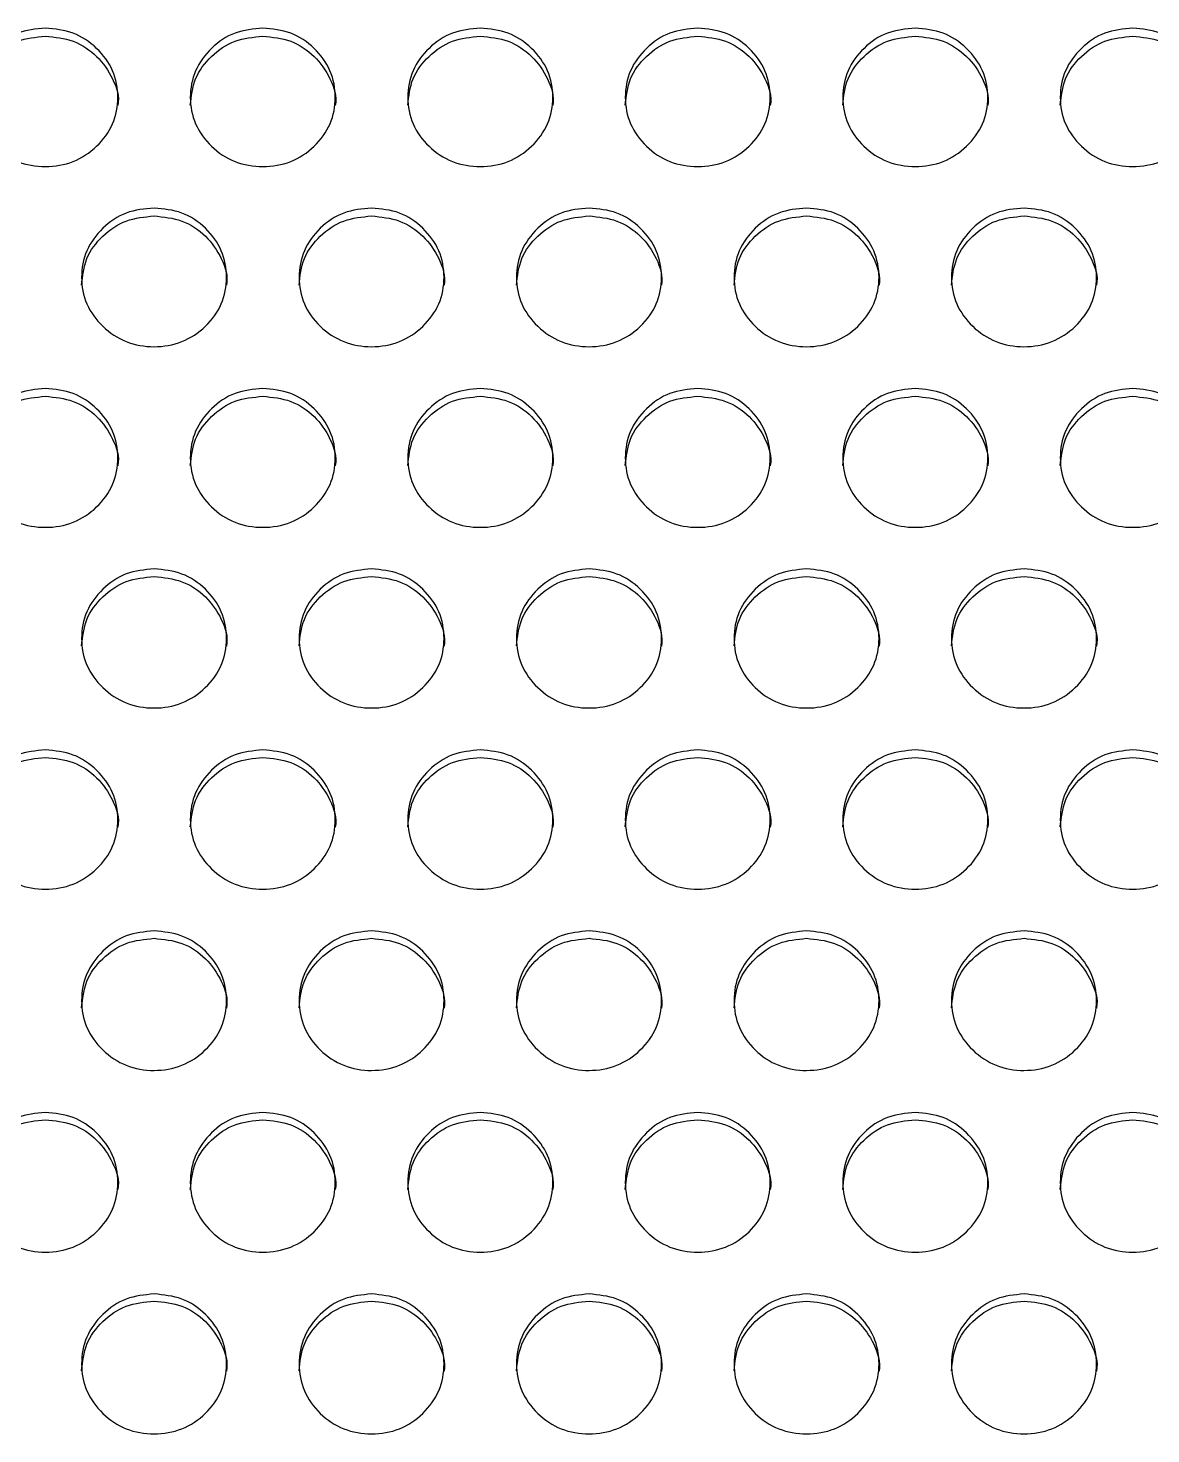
# Model space of a CAD drawing. Header units: millimetres. Extents: x 0.6 to 29.2, y 0.5 to 20.5.
# Drawn here: x 21.902 to 22.315, y 11.007 to 11.524 of the extents above; entities that cross this region are included whole.
import ezdxf

# ---------------------------------------------------------------- set-up
doc = ezdxf.new("R2010")
doc.units = ezdxf.units.MM

msp = doc.modelspace()

# ---------------------------------------------------------------- linework, layer by layer
for points, knots in [([(21.90802, 11.52441), (21.91153, 11.52406), (21.91855, 11.52337), (21.92731, 11.51733), (21.93344, 11.50901), (21.9353, 11.49894), (21.93344, 11.48888), (21.92731, 11.48051), (21.91855, 11.47464), (21.90802, 11.47286), (21.89748, 11.47464), (21.88872, 11.4805), (21.88259, 11.48888), (21.88073, 11.49894), (21.88259, 11.50901), (21.88872, 11.51733), (21.89748, 11.52339), (21.90451, 11.52407), (21.90802, 11.52441)], [0, 0, 0, 0, 0.062529, 0.12499, 0.187438, 0.249997, 0.312448, 0.375003, 0.437456, 0.500007, 0.562451, 0.625015, 0.68746, 0.75002, 0.812469, 0.875027, 0.937564, 1, 1, 1, 1]), ([(21.98802, 11.52441), (21.99153, 11.52406), (21.99855, 11.52337), (22.00731, 11.51733), (22.01344, 11.50901), (22.0153, 11.49894), (22.01344, 11.48888), (22.00731, 11.48051), (21.99855, 11.47464), (21.98802, 11.47286), (21.97748, 11.47464), (21.96872, 11.4805), (21.96259, 11.48888), (21.96073, 11.49894), (21.96259, 11.50901), (21.96872, 11.51733), (21.97748, 11.52339), (21.98451, 11.52407), (21.98802, 11.52441)], [0, 0, 0, 0, 0.062527, 0.124988, 0.187436, 0.249995, 0.312447, 0.375002, 0.437453, 0.500007, 0.562451, 0.625015, 0.687459, 0.750019, 0.812469, 0.875027, 0.937562, 1, 1, 1, 1]), ([(22.06802, 11.52441), (22.07153, 11.52406), (22.07855, 11.52337), (22.08731, 11.51733), (22.09344, 11.50901), (22.0953, 11.49894), (22.09344, 11.48888), (22.08731, 11.48051), (22.07855, 11.47464), (22.06802, 11.47286), (22.05748, 11.47464), (22.04872, 11.4805), (22.04259, 11.48888), (22.04073, 11.49894), (22.04259, 11.50901), (22.04872, 11.51733), (22.05748, 11.52339), (22.06451, 11.52407), (22.06802, 11.52441)], [0, 0, 0, 0, 0.062529, 0.124991, 0.187438, 0.249997, 0.312448, 0.375004, 0.437457, 0.500008, 0.562453, 0.625017, 0.687461, 0.750021, 0.812471, 0.875029, 0.937564, 1, 1, 1, 1]), ([(22.14802, 11.52441), (22.15153, 11.52406), (22.15855, 11.52337), (22.16731, 11.51733), (22.17344, 11.50901), (22.1753, 11.49894), (22.17344, 11.48888), (22.16731, 11.48051), (22.15855, 11.47464), (22.14802, 11.47286), (22.13748, 11.47464), (22.12872, 11.4805), (22.12259, 11.48888), (22.12073, 11.49894), (22.12259, 11.50901), (22.12872, 11.51733), (22.13748, 11.52339), (22.14451, 11.52407), (22.14802, 11.52441)], [0, 0, 0, 0, 0.062527, 0.12499, 0.187436, 0.249996, 0.312447, 0.375003, 0.437454, 0.500008, 0.562452, 0.625014, 0.687459, 0.750019, 0.812469, 0.875027, 0.937564, 1, 1, 1, 1]), ([(22.22802, 11.52441), (22.23153, 11.52406), (22.23855, 11.52337), (22.24731, 11.51733), (22.25344, 11.50901), (22.2553, 11.49894), (22.25344, 11.48888), (22.24731, 11.48051), (22.23855, 11.47464), (22.22802, 11.47286), (22.21748, 11.47464), (22.20872, 11.4805), (22.20259, 11.48888), (22.20073, 11.49894), (22.20259, 11.50901), (22.20872, 11.51733), (22.21748, 11.52339), (22.22451, 11.52407), (22.22802, 11.52441)], [0, 0, 0, 0, 0.062527, 0.124988, 0.187436, 0.249995, 0.312446, 0.375002, 0.437455, 0.500006, 0.56245, 0.625014, 0.687459, 0.750019, 0.812469, 0.875027, 0.937562, 1, 1, 1, 1]), ([(22.30802, 11.52441), (22.31153, 11.52406), (22.31855, 11.52337), (22.32731, 11.51733), (22.33344, 11.50901), (22.3353, 11.49894), (22.33344, 11.48888), (22.32731, 11.48051), (22.31855, 11.47464), (22.30802, 11.47286), (22.29748, 11.47464), (22.28872, 11.4805), (22.28259, 11.48888), (22.28073, 11.49894), (22.28259, 11.50901), (22.28872, 11.51733), (22.29748, 11.52339), (22.30451, 11.52407), (22.30802, 11.52441)], [0, 0, 0, 0, 0.062529, 0.12499, 0.187438, 0.249997, 0.312448, 0.375003, 0.437456, 0.500009, 0.562451, 0.625015, 0.68746, 0.75002, 0.812469, 0.875027, 0.937564, 1, 1, 1, 1]), ([(21.88135, 11.496), (21.88171, 11.49934), (21.88243, 11.50605), (21.88877, 11.51435), (21.89747, 11.52041), (21.9045, 11.52109), (21.90802, 11.52142)], [0, 0, 0, 0, 0.2494216, 0.4997396, 0.7500452, 1, 1, 1, 1]), ([(21.90802, 11.52142), (21.91152, 11.52108), (21.91853, 11.52039), (21.92739, 11.51434), (21.93313, 11.50608), (21.93535, 11.49922), (21.93468, 11.49596), (21.93468, 11.49595)], [0, 0, 0, 0, 0.250096, 0.499869, 0.749514, 0.999552, 1, 1, 1, 1]), ([(21.96135, 11.496), (21.96171, 11.49934), (21.96243, 11.50605), (21.96877, 11.51435), (21.97747, 11.52041), (21.9845, 11.52109), (21.98802, 11.52142)], [0, 0, 0, 0, 0.2494226, 0.4997397, 0.7500367, 1, 1, 1, 1]), ([(21.98802, 11.52142), (21.99152, 11.52108), (21.99853, 11.52039), (22.00739, 11.51434), (22.01313, 11.50608), (22.01535, 11.49922), (22.01468, 11.49596), (22.01468, 11.49595)], [0, 0, 0, 0, 0.250088, 0.499864, 0.74951, 0.999552, 1, 1, 1, 1]), ([(22.04135, 11.496), (22.04171, 11.49934), (22.04243, 11.50605), (22.04877, 11.51435), (22.05747, 11.52041), (22.0645, 11.52109), (22.06802, 11.52142)], [0, 0, 0, 0, 0.2494249, 0.4997444, 0.7500437, 1, 1, 1, 1]), ([(22.06802, 11.52142), (22.07152, 11.52108), (22.07853, 11.52039), (22.08739, 11.51434), (22.09313, 11.50608), (22.09535, 11.49922), (22.09468, 11.49596), (22.09468, 11.49595)], [0, 0, 0, 0, 0.250096, 0.499869, 0.749514, 0.999552, 1, 1, 1, 1]), ([(22.12135, 11.496), (22.12171, 11.49934), (22.12243, 11.50605), (22.12877, 11.51435), (22.13747, 11.52041), (22.1445, 11.52109), (22.14802, 11.52142)], [0, 0, 0, 0, 0.2494216, 0.4997396, 0.7500452, 1, 1, 1, 1]), ([(22.14802, 11.52142), (22.15152, 11.52108), (22.15853, 11.52039), (22.16739, 11.51434), (22.17313, 11.50608), (22.17535, 11.49922), (22.17468, 11.49596), (22.17468, 11.49595)], [0, 0, 0, 0, 0.250088, 0.499871, 0.749511, 0.999552, 1, 1, 1, 1]), ([(22.20135, 11.496), (22.20171, 11.49934), (22.20243, 11.50605), (22.20877, 11.51435), (22.21747, 11.52041), (22.2245, 11.52109), (22.22802, 11.52142)], [0, 0, 0, 0, 0.2494226, 0.4997397, 0.7500367, 1, 1, 1, 1]), ([(22.22802, 11.52142), (22.23152, 11.52108), (22.23853, 11.52039), (22.24739, 11.51434), (22.25317, 11.50608), (22.25528, 11.49923), (22.25468, 11.49596), (22.25468, 11.49595)], [0, 0, 0, 0, 0.2500892, 0.4998657, 0.7495126, 0.9995541, 1, 1, 1, 1]), ([(22.28135, 11.496), (22.28171, 11.49934), (22.28243, 11.50605), (22.28877, 11.51435), (22.29747, 11.52041), (22.3045, 11.52109), (22.30802, 11.52142)], [0, 0, 0, 0, 0.2494216, 0.4997396, 0.7500452, 1, 1, 1, 1]), ([(22.30802, 11.52142), (22.31152, 11.52108), (22.31853, 11.52039), (22.32739, 11.51434), (22.33313, 11.50608), (22.33535, 11.49922), (22.33468, 11.49596), (22.33468, 11.49595)], [0, 0, 0, 0, 0.250096, 0.499869, 0.749514, 0.999552, 1, 1, 1, 1]), ([(21.94802, 11.4582), (21.95153, 11.45786), (21.95855, 11.45717), (21.96731, 11.45111), (21.97344, 11.44278), (21.9753, 11.4327), (21.97344, 11.42262), (21.96731, 11.41423), (21.95855, 11.40836), (21.94802, 11.40657), (21.93748, 11.40836), (21.92872, 11.41423), (21.92259, 11.42262), (21.92073, 11.43269), (21.92259, 11.44278), (21.92872, 11.45111), (21.93748, 11.45719), (21.94451, 11.45787), (21.94802, 11.4582)], [0, 0, 0, 0, 0.062529, 0.124991, 0.187438, 0.249997, 0.312449, 0.375004, 0.437458, 0.500009, 0.562453, 0.625017, 0.687461, 0.750021, 0.812471, 0.875029, 0.937564, 1, 1, 1, 1]), ([(21.92135, 11.4298), (21.92171, 11.43315), (21.92243, 11.43987), (21.92877, 11.44818), (21.93747, 11.45425), (21.9445, 11.45493), (21.94802, 11.45527)], [0, 0, 0, 0, 0.249422, 0.499742, 0.750043, 1, 1, 1, 1]), ([(21.94802, 11.45527), (21.95152, 11.45492), (21.95853, 11.45423), (21.96739, 11.44817), (21.97316, 11.4399), (21.97528, 11.43305), (21.97468, 11.42976), (21.97468, 11.42976)], [0, 0, 0, 0, 0.250097, 0.499871, 0.749516, 0.999555, 1, 1, 1, 1]), ([(22.02802, 11.4582), (22.03153, 11.45786), (22.03855, 11.45717), (22.04731, 11.45111), (22.05344, 11.44278), (22.0553, 11.4327), (22.05344, 11.42262), (22.04731, 11.41423), (22.03855, 11.40836), (22.02802, 11.40657), (22.01748, 11.40836), (22.00872, 11.41423), (22.00259, 11.42262), (22.00073, 11.43269), (22.00259, 11.44278), (22.00872, 11.45111), (22.01748, 11.45719), (22.02451, 11.45787), (22.02802, 11.4582)], [0, 0, 0, 0, 0.062529, 0.124991, 0.187438, 0.249997, 0.312449, 0.375003, 0.437456, 0.500009, 0.562451, 0.625015, 0.68746, 0.750019, 0.812469, 0.875027, 0.937564, 1, 1, 1, 1]), ([(22.00135, 11.4298), (22.00171, 11.43315), (22.00243, 11.43987), (22.00877, 11.44818), (22.01747, 11.45425), (22.0245, 11.45493), (22.02802, 11.45527)], [0, 0, 0, 0, 0.2494188, 0.499737, 0.7500448, 1, 1, 1, 1]), ([(22.02802, 11.45527), (22.03152, 11.45492), (22.03853, 11.45423), (22.04739, 11.44817), (22.05313, 11.4399), (22.05535, 11.43304), (22.05468, 11.42976), (22.05468, 11.42976)], [0, 0, 0, 0, 0.250097, 0.49987, 0.749514, 0.999554, 1, 1, 1, 1]), ([(22.10802, 11.4582), (22.11153, 11.45786), (22.11855, 11.45717), (22.12731, 11.45111), (22.13344, 11.44278), (22.1353, 11.4327), (22.13344, 11.42262), (22.12731, 11.41423), (22.11855, 11.40836), (22.10802, 11.40657), (22.09748, 11.40836), (22.08872, 11.41423), (22.08259, 11.42262), (22.08073, 11.43269), (22.08259, 11.44278), (22.08872, 11.45111), (22.09748, 11.45719), (22.10451, 11.45787), (22.10802, 11.4582)], [0, 0, 0, 0, 0.062527, 0.124989, 0.187436, 0.249995, 0.312446, 0.375002, 0.437455, 0.500006, 0.56245, 0.625014, 0.687459, 0.750018, 0.812469, 0.875026, 0.937562, 1, 1, 1, 1]), ([(22.08135, 11.4298), (22.08171, 11.43315), (22.08243, 11.43987), (22.08877, 11.44818), (22.09747, 11.45425), (22.1045, 11.45493), (22.10802, 11.45527)], [0, 0, 0, 0, 0.2494197, 0.4997371, 0.7500362, 1, 1, 1, 1]), ([(22.10802, 11.45527), (22.11152, 11.45492), (22.11853, 11.45423), (22.12739, 11.44817), (22.13316, 11.4399), (22.13528, 11.43305), (22.13468, 11.42976), (22.13468, 11.42976)], [0, 0, 0, 0, 0.25009, 0.499866, 0.749513, 0.999555, 1, 1, 1, 1]), ([(22.18802, 11.4582), (22.19153, 11.45786), (22.19855, 11.45717), (22.20731, 11.45111), (22.21344, 11.44278), (22.2153, 11.4327), (22.21344, 11.42262), (22.20731, 11.41423), (22.19855, 11.40836), (22.18802, 11.40657), (22.17748, 11.40836), (22.16872, 11.41423), (22.16259, 11.42262), (22.16073, 11.43269), (22.16259, 11.44278), (22.16872, 11.45111), (22.17748, 11.45719), (22.18451, 11.45787), (22.18802, 11.4582)], [0, 0, 0, 0, 0.0625293, 0.1249908, 0.1874377, 0.2499963, 0.312448, 0.3750035, 0.4374565, 0.5000073, 0.5624514, 0.6250153, 0.6874605, 0.7500196, 0.8124697, 0.875027, 0.9375641, 1, 1, 1, 1]), ([(22.16135, 11.4298), (22.16171, 11.43315), (22.16243, 11.43987), (22.16877, 11.44818), (22.17747, 11.45425), (22.1845, 11.45493), (22.18802, 11.45527)], [0, 0, 0, 0, 0.2494188, 0.499737, 0.7500448, 1, 1, 1, 1]), ([(22.18802, 11.45527), (22.19152, 11.45492), (22.19853, 11.45423), (22.20739, 11.44817), (22.21313, 11.4399), (22.21535, 11.43304), (22.21468, 11.42976), (22.21468, 11.42976)], [0, 0, 0, 0, 0.250097, 0.49987, 0.749514, 0.999554, 1, 1, 1, 1]), ([(22.26802, 11.4582), (22.27153, 11.45786), (22.27855, 11.45717), (22.28731, 11.45111), (22.29344, 11.44278), (22.2953, 11.4327), (22.29344, 11.42262), (22.28731, 11.41423), (22.27855, 11.40836), (22.26802, 11.40657), (22.25748, 11.40836), (22.24872, 11.41423), (22.24259, 11.42262), (22.24073, 11.43269), (22.24259, 11.44278), (22.24872, 11.45111), (22.25748, 11.45719), (22.26451, 11.45787), (22.26802, 11.4582)], [0, 0, 0, 0, 0.062527, 0.1249905, 0.187436, 0.2499952, 0.3124473, 0.3750028, 0.437454, 0.5000071, 0.5624512, 0.6250152, 0.6874591, 0.7500186, 0.8124692, 0.8750266, 0.9375617, 1, 1, 1, 1]), ([(22.24135, 11.4298), (22.24171, 11.43315), (22.24243, 11.43987), (22.24877, 11.44818), (22.25747, 11.45425), (22.2645, 11.45493), (22.26802, 11.45527)], [0, 0, 0, 0, 0.2494197, 0.4997371, 0.7500362, 1, 1, 1, 1]), ([(22.26802, 11.45527), (22.27152, 11.45492), (22.27853, 11.45423), (22.28739, 11.44817), (22.29313, 11.4399), (22.29535, 11.43304), (22.29468, 11.42976), (22.29468, 11.42976)], [0, 0, 0, 0, 0.250088, 0.499871, 0.749511, 0.999554, 1, 1, 1, 1]), ([(21.90802, 11.3918), (21.91153, 11.39145), (21.91855, 11.39076), (21.92731, 11.38469), (21.93344, 11.37635), (21.9353, 11.36625), (21.93344, 11.35615), (21.92731, 11.34775), (21.91855, 11.34187), (21.90802, 11.34008), (21.89748, 11.34187), (21.88872, 11.34775), (21.88259, 11.35616), (21.88073, 11.36624), (21.88259, 11.37635), (21.88872, 11.38469), (21.89748, 11.39078), (21.90451, 11.39146), (21.90802, 11.3918)], [0, 0, 0, 0, 0.062529, 0.124991, 0.187437, 0.249996, 0.312449, 0.375003, 0.437456, 0.500007, 0.562451, 0.625015, 0.687461, 0.75002, 0.81247, 0.875027, 0.937564, 1, 1, 1, 1]), ([(21.88135, 11.3634), (21.88171, 11.36676), (21.88243, 11.37348), (21.88877, 11.38181), (21.89747, 11.38789), (21.9045, 11.38857), (21.90802, 11.38891)], [0, 0, 0, 0, 0.249417, 0.499737, 0.750044, 1, 1, 1, 1]), ([(21.90802, 11.38891), (21.91152, 11.38856), (21.91853, 11.38787), (21.92739, 11.3818), (21.93313, 11.37352), (21.93535, 11.36663), (21.93468, 11.36336), (21.93468, 11.36336)], [0, 0, 0, 0, 0.250097, 0.49987, 0.749515, 0.999556, 1, 1, 1, 1]), ([(21.98802, 11.3918), (21.99153, 11.39145), (21.99855, 11.39076), (22.00731, 11.38469), (22.01344, 11.37635), (22.0153, 11.36625), (22.01344, 11.35615), (22.00731, 11.34775), (21.99855, 11.34187), (21.98802, 11.34008), (21.97748, 11.34187), (21.96872, 11.34775), (21.96259, 11.35616), (21.96073, 11.36624), (21.96259, 11.37635), (21.96872, 11.38469), (21.97748, 11.39078), (21.98451, 11.39146), (21.98802, 11.3918)], [0, 0, 0, 0, 0.062527, 0.124989, 0.187435, 0.249995, 0.312447, 0.375003, 0.437454, 0.500007, 0.562451, 0.625015, 0.687459, 0.750019, 0.812469, 0.875027, 0.937562, 1, 1, 1, 1]), ([(21.96135, 11.3634), (21.96171, 11.36676), (21.96243, 11.37348), (21.96877, 11.38181), (21.97747, 11.38789), (21.9845, 11.38857), (21.98802, 11.38891)], [0, 0, 0, 0, 0.249418, 0.499737, 0.750036, 1, 1, 1, 1]), ([(21.98802, 11.38891), (21.99152, 11.38856), (21.99853, 11.38787), (22.00739, 11.3818), (22.01313, 11.37352), (22.01535, 11.36663), (22.01468, 11.36336), (22.01468, 11.36336)], [0, 0, 0, 0, 0.2500894, 0.4998649, 0.7495115, 0.999556, 1, 1, 1, 1]), ([(22.06802, 11.3918), (22.07153, 11.39145), (22.07855, 11.39076), (22.08731, 11.38469), (22.09344, 11.37635), (22.0953, 11.36625), (22.09344, 11.35615), (22.08731, 11.34775), (22.07855, 11.34187), (22.06802, 11.34008), (22.05748, 11.34187), (22.04872, 11.34775), (22.04259, 11.35616), (22.04073, 11.36624), (22.04259, 11.37635), (22.04872, 11.38469), (22.05748, 11.39078), (22.06451, 11.39146), (22.06802, 11.3918)], [0, 0, 0, 0, 0.0625294, 0.1249911, 0.1874376, 0.2499968, 0.3124487, 0.3750046, 0.4374578, 0.5000087, 0.562453, 0.6250171, 0.6874612, 0.7500207, 0.8124714, 0.8750288, 0.9375639, 1, 1, 1, 1]), ([(22.04135, 11.3634), (22.04171, 11.36676), (22.04243, 11.37348), (22.04877, 11.38181), (22.05747, 11.38789), (22.0645, 11.38857), (22.06802, 11.38891)], [0, 0, 0, 0, 0.24942, 0.499742, 0.750043, 1, 1, 1, 1]), ([(22.06802, 11.38891), (22.07152, 11.38856), (22.07853, 11.38787), (22.08739, 11.3818), (22.09313, 11.37352), (22.09535, 11.36663), (22.09468, 11.36336), (22.09468, 11.36336)], [0, 0, 0, 0, 0.250097, 0.49987, 0.749515, 0.999556, 1, 1, 1, 1]), ([(22.14802, 11.3918), (22.15153, 11.39145), (22.15855, 11.39076), (22.16731, 11.38469), (22.17344, 11.37635), (22.1753, 11.36625), (22.17344, 11.35615), (22.16731, 11.34775), (22.15855, 11.34187), (22.14802, 11.34008), (22.13748, 11.34187), (22.12872, 11.34775), (22.12259, 11.35616), (22.12073, 11.36624), (22.12259, 11.37635), (22.12872, 11.38469), (22.13748, 11.39078), (22.14451, 11.39146), (22.14802, 11.3918)], [0, 0, 0, 0, 0.062527, 0.124991, 0.187436, 0.249995, 0.312448, 0.375003, 0.437455, 0.500008, 0.562452, 0.625014, 0.68746, 0.750019, 0.81247, 0.875027, 0.937564, 1, 1, 1, 1]), ([(22.12135, 11.3634), (22.12171, 11.36676), (22.12243, 11.37348), (22.12877, 11.38181), (22.13747, 11.38789), (22.1445, 11.38857), (22.14802, 11.38891)], [0, 0, 0, 0, 0.249417, 0.499737, 0.750044, 1, 1, 1, 1]), ([(22.14802, 11.38891), (22.15152, 11.38856), (22.15853, 11.38787), (22.1674, 11.3818), (22.17313, 11.37352), (22.17535, 11.36663), (22.17468, 11.36336), (22.17468, 11.36336)], [0, 0, 0, 0, 0.250089, 0.499871, 0.749512, 0.999556, 1, 1, 1, 1]), ([(22.22802, 11.3918), (22.23153, 11.39145), (22.23855, 11.39076), (22.24731, 11.38469), (22.25344, 11.37635), (22.2553, 11.36625), (22.25344, 11.35615), (22.24731, 11.34775), (22.23855, 11.34187), (22.22802, 11.34008), (22.21748, 11.34187), (22.20872, 11.34775), (22.20259, 11.35616), (22.20073, 11.36624), (22.20259, 11.37635), (22.20872, 11.38469), (22.21748, 11.39078), (22.22451, 11.39146), (22.22802, 11.3918)], [0, 0, 0, 0, 0.0625271, 0.1249887, 0.1874353, 0.2499944, 0.3124464, 0.3750022, 0.4374555, 0.5000064, 0.5624506, 0.6250148, 0.6874589, 0.7500184, 0.8124691, 0.8750265, 0.9375615, 1, 1, 1, 1]), ([(22.20135, 11.3634), (22.20171, 11.36676), (22.20243, 11.37348), (22.20877, 11.38181), (22.21747, 11.38789), (22.2245, 11.38857), (22.22802, 11.38891)], [0, 0, 0, 0, 0.249418, 0.499737, 0.750036, 1, 1, 1, 1]), ([(22.22802, 11.38891), (22.23152, 11.38856), (22.23853, 11.38787), (22.24739, 11.3818), (22.25316, 11.37352), (22.25528, 11.36665), (22.25468, 11.36336), (22.25468, 11.36336)], [0, 0, 0, 0, 0.25009, 0.499867, 0.749514, 0.999558, 1, 1, 1, 1]), ([(22.30802, 11.3918), (22.31153, 11.39145), (22.31855, 11.39076), (22.32731, 11.38469), (22.33344, 11.37635), (22.3353, 11.36625), (22.33344, 11.35615), (22.32731, 11.34775), (22.31855, 11.34187), (22.30802, 11.34008), (22.29748, 11.34187), (22.28872, 11.34775), (22.28259, 11.35616), (22.28073, 11.36624), (22.28259, 11.37635), (22.28872, 11.38469), (22.29748, 11.39078), (22.30451, 11.39146), (22.30802, 11.3918)], [0, 0, 0, 0, 0.062529, 0.124991, 0.187437, 0.249996, 0.312449, 0.375003, 0.437456, 0.500009, 0.562451, 0.625015, 0.687461, 0.75002, 0.81247, 0.875027, 0.937564, 1, 1, 1, 1]), ([(22.28135, 11.3634), (22.28171, 11.36676), (22.28243, 11.37348), (22.28877, 11.38181), (22.29747, 11.38789), (22.3045, 11.38857), (22.30802, 11.38891)], [0, 0, 0, 0, 0.249417, 0.499737, 0.750044, 1, 1, 1, 1]), ([(22.30802, 11.38891), (22.31152, 11.38856), (22.31853, 11.38787), (22.32739, 11.3818), (22.33313, 11.37352), (22.33535, 11.36663), (22.33468, 11.36336), (22.33468, 11.36336)], [0, 0, 0, 0, 0.250097, 0.49987, 0.749515, 0.999556, 1, 1, 1, 1]), ([(21.94802, 11.32538), (21.95153, 11.32503), (21.95855, 11.32434), (21.96731, 11.31826), (21.97344, 11.30991), (21.9753, 11.29979), (21.97344, 11.28968), (21.96731, 11.28127), (21.95855, 11.27538), (21.94802, 11.27359), (21.93748, 11.27538), (21.92872, 11.28127), (21.92259, 11.28969), (21.92073, 11.29979), (21.92259, 11.30991), (21.92872, 11.31827), (21.93748, 11.32436), (21.94451, 11.32504), (21.94802, 11.32538)], [0, 0, 0, 0, 0.062529, 0.124991, 0.187438, 0.249997, 0.312448, 0.375005, 0.437458, 0.500009, 0.562453, 0.625017, 0.687461, 0.750021, 0.812471, 0.875029, 0.937564, 1, 1, 1, 1]), ([(21.92135, 11.297), (21.92171, 11.30036), (21.92243, 11.30709), (21.92877, 11.31544), (21.93747, 11.32152), (21.9445, 11.32221), (21.94802, 11.32255)], [0, 0, 0, 0, 0.2494229, 0.4997426, 0.7500433, 1, 1, 1, 1]), ([(21.94802, 11.32255), (21.95152, 11.3222), (21.95853, 11.32151), (21.96739, 11.31542), (21.97316, 11.30713), (21.97528, 11.30025), (21.97468, 11.29696), (21.97468, 11.29695)], [0, 0, 0, 0, 0.250097, 0.499871, 0.749517, 0.999556, 1, 1, 1, 1]), ([(22.02802, 11.32538), (22.03153, 11.32503), (22.03855, 11.32434), (22.04731, 11.31826), (22.05344, 11.30991), (22.0553, 11.29979), (22.05344, 11.28968), (22.04731, 11.28127), (22.03855, 11.27538), (22.02802, 11.27359), (22.01748, 11.27538), (22.00872, 11.28127), (22.00259, 11.28969), (22.00073, 11.29979), (22.00259, 11.30991), (22.00872, 11.31827), (22.01748, 11.32436), (22.02451, 11.32504), (22.02802, 11.32538)], [0, 0, 0, 0, 0.0625293, 0.1249909, 0.1874376, 0.2499968, 0.3124485, 0.3750031, 0.4374562, 0.5000094, 0.5624511, 0.6250153, 0.6874603, 0.7500197, 0.8124696, 0.8750269, 0.937564, 1, 1, 1, 1]), ([(22.00135, 11.297), (22.00171, 11.30036), (22.00243, 11.30709), (22.00877, 11.31544), (22.01747, 11.32152), (22.0245, 11.32221), (22.02802, 11.32255)], [0, 0, 0, 0, 0.2494195, 0.4997377, 0.7500448, 1, 1, 1, 1]), ([(22.02802, 11.32255), (22.03152, 11.3222), (22.03853, 11.32151), (22.04739, 11.31542), (22.05313, 11.30713), (22.05535, 11.30024), (22.05468, 11.29696), (22.05468, 11.29695)], [0, 0, 0, 0, 0.250096, 0.49987, 0.749515, 0.999554, 1, 1, 1, 1]), ([(22.10802, 11.32538), (22.11153, 11.32503), (22.11855, 11.32434), (22.12731, 11.31826), (22.13344, 11.30991), (22.1353, 11.29979), (22.13344, 11.28968), (22.12731, 11.28127), (22.11855, 11.27538), (22.10802, 11.27359), (22.09748, 11.27538), (22.08872, 11.28127), (22.08259, 11.28969), (22.08073, 11.29979), (22.08259, 11.30991), (22.08872, 11.31827), (22.09748, 11.32436), (22.10451, 11.32504), (22.10802, 11.32538)], [0, 0, 0, 0, 0.062527, 0.124989, 0.187436, 0.249995, 0.312446, 0.375002, 0.437455, 0.500006, 0.562451, 0.625015, 0.687459, 0.750019, 0.812469, 0.875026, 0.937562, 1, 1, 1, 1]), ([(22.08135, 11.297), (22.08171, 11.30036), (22.08243, 11.30709), (22.08877, 11.31544), (22.09747, 11.32152), (22.1045, 11.32221), (22.10802, 11.32255)], [0, 0, 0, 0, 0.249421, 0.499738, 0.750036, 1, 1, 1, 1]), ([(22.10802, 11.32255), (22.11152, 11.3222), (22.11853, 11.32151), (22.12739, 11.31542), (22.13316, 11.30713), (22.13528, 11.30025), (22.13468, 11.29696), (22.13468, 11.29695)], [0, 0, 0, 0, 0.25009, 0.499866, 0.749514, 0.999556, 1, 1, 1, 1]), ([(22.18802, 11.32538), (22.19153, 11.32503), (22.19855, 11.32434), (22.20731, 11.31826), (22.21344, 11.30991), (22.2153, 11.29979), (22.21344, 11.28968), (22.20731, 11.28127), (22.19855, 11.27538), (22.18802, 11.27359), (22.17748, 11.27538), (22.16872, 11.28127), (22.16259, 11.28969), (22.16073, 11.29979), (22.16259, 11.30991), (22.16872, 11.31827), (22.17748, 11.32436), (22.18451, 11.32504), (22.18802, 11.32538)], [0, 0, 0, 0, 0.062529, 0.124991, 0.187437, 0.249997, 0.312448, 0.375004, 0.437457, 0.500007, 0.562451, 0.625016, 0.687461, 0.75002, 0.81247, 0.875027, 0.937564, 1, 1, 1, 1]), ([(22.16135, 11.297), (22.16171, 11.30036), (22.16243, 11.30709), (22.16877, 11.31544), (22.17747, 11.32152), (22.1845, 11.32221), (22.18802, 11.32255)], [0, 0, 0, 0, 0.2494195, 0.4997377, 0.7500448, 1, 1, 1, 1]), ([(22.18802, 11.32255), (22.19152, 11.3222), (22.19853, 11.32151), (22.20739, 11.31542), (22.21313, 11.30713), (22.21535, 11.30024), (22.21468, 11.29696), (22.21468, 11.29695)], [0, 0, 0, 0, 0.250096, 0.49987, 0.749515, 0.999554, 1, 1, 1, 1]), ([(22.26802, 11.32538), (22.27153, 11.32503), (22.27855, 11.32434), (22.28731, 11.31826), (22.29344, 11.30991), (22.2953, 11.29979), (22.29344, 11.28968), (22.28731, 11.28127), (22.27855, 11.27538), (22.26802, 11.27359), (22.25748, 11.27538), (22.24872, 11.28127), (22.24259, 11.28969), (22.24073, 11.29979), (22.24259, 11.30991), (22.24872, 11.31827), (22.25748, 11.32436), (22.26451, 11.32504), (22.26802, 11.32538)], [0, 0, 0, 0, 0.062527, 0.124991, 0.187436, 0.249995, 0.312447, 0.375003, 0.437454, 0.500007, 0.562451, 0.625016, 0.687459, 0.750019, 0.812469, 0.875027, 0.937562, 1, 1, 1, 1]), ([(22.24135, 11.297), (22.24171, 11.30036), (22.24243, 11.30709), (22.24877, 11.31544), (22.25747, 11.32152), (22.2645, 11.32221), (22.26802, 11.32255)], [0, 0, 0, 0, 0.249421, 0.499738, 0.750036, 1, 1, 1, 1]), ([(22.26802, 11.32255), (22.27152, 11.3222), (22.27853, 11.32151), (22.28739, 11.31542), (22.29313, 11.30713), (22.29535, 11.30024), (22.29468, 11.29696), (22.29468, 11.29695)], [0, 0, 0, 0, 0.250088, 0.499871, 0.749512, 0.999554, 1, 1, 1, 1]), ([(21.90802, 11.25877), (21.91153, 11.25842), (21.91855, 11.25772), (21.92731, 11.25164), (21.93344, 11.24327), (21.9353, 11.23314), (21.93344, 11.22301), (21.92731, 11.21459), (21.91855, 11.20869), (21.90802, 11.2069), (21.89748, 11.20869), (21.88872, 11.21458), (21.88259, 11.22302), (21.88073, 11.23313), (21.88259, 11.24327), (21.88872, 11.25164), (21.89748, 11.25774), (21.90451, 11.25842), (21.90802, 11.25877)], [0, 0, 0, 0, 0.062529, 0.124991, 0.187437, 0.249996, 0.312448, 0.375003, 0.437456, 0.500007, 0.562451, 0.625015, 0.68746, 0.75002, 0.81247, 0.875027, 0.937564, 1, 1, 1, 1]), ([(21.98802, 11.25877), (21.99153, 11.25842), (21.99855, 11.25772), (22.00731, 11.25164), (22.01344, 11.24327), (22.0153, 11.23314), (22.01344, 11.22301), (22.00731, 11.21459), (21.99855, 11.20869), (21.98802, 11.2069), (21.97748, 11.20869), (21.96872, 11.21458), (21.96259, 11.22302), (21.96073, 11.23313), (21.96259, 11.24327), (21.96872, 11.25164), (21.97748, 11.25774), (21.98451, 11.25842), (21.98802, 11.25877)], [0, 0, 0, 0, 0.062527, 0.124989, 0.187435, 0.249995, 0.312447, 0.375002, 0.437453, 0.500007, 0.562451, 0.625015, 0.687459, 0.750019, 0.812469, 0.875027, 0.937562, 1, 1, 1, 1]), ([(22.06802, 11.25877), (22.07153, 11.25842), (22.07855, 11.25772), (22.08731, 11.25164), (22.09344, 11.24327), (22.0953, 11.23314), (22.09344, 11.22301), (22.08731, 11.21459), (22.07855, 11.20869), (22.06802, 11.2069), (22.05748, 11.20869), (22.04872, 11.21458), (22.04259, 11.22302), (22.04073, 11.23313), (22.04259, 11.24327), (22.04872, 11.25164), (22.05748, 11.25774), (22.06451, 11.25842), (22.06802, 11.25877)], [0, 0, 0, 0, 0.062529, 0.124991, 0.187438, 0.249997, 0.312449, 0.375004, 0.437457, 0.500008, 0.562453, 0.625017, 0.687461, 0.750021, 0.812471, 0.875029, 0.937564, 1, 1, 1, 1]), ([(22.14802, 11.25877), (22.15153, 11.25842), (22.15855, 11.25772), (22.16731, 11.25164), (22.17344, 11.24327), (22.1753, 11.23314), (22.17344, 11.22301), (22.16731, 11.21459), (22.15855, 11.20869), (22.14802, 11.2069), (22.13748, 11.20869), (22.12872, 11.21458), (22.12259, 11.22302), (22.12073, 11.23313), (22.12259, 11.24327), (22.12872, 11.25164), (22.13748, 11.25774), (22.14451, 11.25842), (22.14802, 11.25877)], [0, 0, 0, 0, 0.062527, 0.124991, 0.187436, 0.249995, 0.312447, 0.375003, 0.437454, 0.500007, 0.562452, 0.625014, 0.687459, 0.750019, 0.812469, 0.875027, 0.937564, 1, 1, 1, 1]), ([(22.22802, 11.25877), (22.23153, 11.25842), (22.23855, 11.25772), (22.24731, 11.25164), (22.25344, 11.24327), (22.2553, 11.23314), (22.25344, 11.22301), (22.24731, 11.21459), (22.23855, 11.20869), (22.22802, 11.2069), (22.21748, 11.20869), (22.20872, 11.21458), (22.20259, 11.22302), (22.20073, 11.23313), (22.20259, 11.24327), (22.20872, 11.25164), (22.21748, 11.25774), (22.22451, 11.25842), (22.22802, 11.25877)], [0, 0, 0, 0, 0.062527, 0.124989, 0.187435, 0.249994, 0.312446, 0.375002, 0.437455, 0.500006, 0.56245, 0.625014, 0.687458, 0.750018, 0.812469, 0.875026, 0.937562, 1, 1, 1, 1]), ([(22.30802, 11.25877), (22.31153, 11.25842), (22.31855, 11.25772), (22.32731, 11.25164), (22.33344, 11.24327), (22.3353, 11.23314), (22.33344, 11.22301), (22.32731, 11.21459), (22.31855, 11.20869), (22.30802, 11.2069), (22.29748, 11.20869), (22.28872, 11.21458), (22.28259, 11.22302), (22.28073, 11.23313), (22.28259, 11.24327), (22.28872, 11.25164), (22.29748, 11.25774), (22.30451, 11.25842), (22.30802, 11.25877)], [0, 0, 0, 0, 0.062529, 0.124991, 0.187437, 0.249996, 0.312448, 0.375003, 0.437456, 0.500009, 0.562451, 0.625015, 0.68746, 0.75002, 0.81247, 0.875027, 0.937564, 1, 1, 1, 1]), ([(21.88135, 11.23039), (21.88171, 11.23376), (21.88243, 11.2405), (21.88877, 11.24886), (21.89747, 11.25496), (21.9045, 11.25564), (21.90802, 11.25598)], [0, 0, 0, 0, 0.249418, 0.499737, 0.750045, 1, 1, 1, 1]), ([(21.90802, 11.25598), (21.91152, 11.25563), (21.91853, 11.25494), (21.92739, 11.24885), (21.93313, 11.24054), (21.93535, 11.23364), (21.93468, 11.23036), (21.93468, 11.23035)], [0, 0, 0, 0, 0.250097, 0.499869, 0.749513, 0.999556, 1, 1, 1, 1]), ([(21.96135, 11.23039), (21.96171, 11.23376), (21.96243, 11.2405), (21.96877, 11.24886), (21.97747, 11.25496), (21.9845, 11.25564), (21.98802, 11.25598)], [0, 0, 0, 0, 0.249419, 0.499738, 0.750036, 1, 1, 1, 1]), ([(21.98802, 11.25598), (21.99152, 11.25563), (21.99853, 11.25494), (22.00739, 11.24885), (22.01313, 11.24054), (22.01535, 11.23364), (22.01468, 11.23036), (22.01468, 11.23035)], [0, 0, 0, 0, 0.250089, 0.4998633, 0.7495097, 0.9995557, 1, 1, 1, 1]), ([(22.04135, 11.23039), (22.04171, 11.23376), (22.04243, 11.2405), (22.04877, 11.24886), (22.05747, 11.25496), (22.0645, 11.25564), (22.06802, 11.25598)], [0, 0, 0, 0, 0.249422, 0.499742, 0.750043, 1, 1, 1, 1]), ([(22.06802, 11.25598), (22.07152, 11.25563), (22.07853, 11.25494), (22.08739, 11.24885), (22.09313, 11.24054), (22.09535, 11.23364), (22.09468, 11.23036), (22.09468, 11.23035)], [0, 0, 0, 0, 0.250097, 0.499869, 0.749513, 0.999556, 1, 1, 1, 1]), ([(22.12135, 11.23039), (22.12171, 11.23376), (22.12243, 11.2405), (22.12877, 11.24886), (22.13747, 11.25496), (22.1445, 11.25564), (22.14802, 11.25598)], [0, 0, 0, 0, 0.249418, 0.499737, 0.750045, 1, 1, 1, 1]), ([(22.14802, 11.25598), (22.15152, 11.25563), (22.15853, 11.25494), (22.1674, 11.24885), (22.17313, 11.24054), (22.17535, 11.23364), (22.17468, 11.23036), (22.17468, 11.23035)], [0, 0, 0, 0, 0.250088, 0.49987, 0.74951, 0.999556, 1, 1, 1, 1]), ([(22.20135, 11.23039), (22.20171, 11.23376), (22.20243, 11.2405), (22.20877, 11.24886), (22.21747, 11.25496), (22.2245, 11.25564), (22.22802, 11.25598)], [0, 0, 0, 0, 0.249419, 0.499738, 0.750036, 1, 1, 1, 1]), ([(22.22802, 11.25598), (22.23152, 11.25563), (22.23853, 11.25494), (22.24739, 11.24885), (22.25316, 11.24054), (22.25528, 11.23365), (22.25468, 11.23036), (22.25468, 11.23035)], [0, 0, 0, 0, 0.25009, 0.499865, 0.749512, 0.999557, 1, 1, 1, 1]), ([(22.28135, 11.23039), (22.28171, 11.23376), (22.28243, 11.2405), (22.28877, 11.24886), (22.29747, 11.25496), (22.3045, 11.25564), (22.30802, 11.25598)], [0, 0, 0, 0, 0.249418, 0.499737, 0.750045, 1, 1, 1, 1]), ([(22.30802, 11.25598), (22.31152, 11.25563), (22.31853, 11.25494), (22.32739, 11.24885), (22.33313, 11.24054), (22.33535, 11.23364), (22.33468, 11.23036), (22.33468, 11.23035)], [0, 0, 0, 0, 0.250097, 0.499869, 0.749513, 0.999556, 1, 1, 1, 1]), ([(21.94802, 11.19215), (21.95153, 11.1918), (21.95855, 11.1911), (21.96731, 11.18501), (21.97344, 11.17663), (21.9753, 11.16648), (21.97344, 11.15634), (21.96731, 11.1479), (21.95855, 11.142), (21.94802, 11.1402), (21.93748, 11.14199), (21.92872, 11.1479), (21.92259, 11.15635), (21.92073, 11.16648), (21.92259, 11.17663), (21.92872, 11.18501), (21.93748, 11.19112), (21.94451, 11.19181), (21.94802, 11.19215)], [0, 0, 0, 0, 0.062529, 0.124991, 0.187438, 0.249997, 0.312449, 0.375004, 0.437458, 0.500009, 0.562453, 0.625017, 0.687461, 0.750021, 0.812471, 0.875029, 0.937564, 1, 1, 1, 1]), ([(22.02802, 11.19215), (22.03153, 11.1918), (22.03855, 11.1911), (22.04731, 11.18501), (22.05344, 11.17663), (22.0553, 11.16648), (22.05344, 11.15634), (22.04731, 11.1479), (22.03855, 11.142), (22.02802, 11.1402), (22.01748, 11.14199), (22.00872, 11.1479), (22.00259, 11.15635), (22.00073, 11.16648), (22.00259, 11.17663), (22.00872, 11.18501), (22.01748, 11.19112), (22.02451, 11.19181), (22.02802, 11.19215)], [0, 0, 0, 0, 0.062529, 0.124991, 0.187438, 0.249997, 0.312449, 0.375003, 0.437456, 0.500009, 0.562451, 0.625015, 0.687461, 0.75002, 0.81247, 0.875027, 0.937564, 1, 1, 1, 1]), ([(22.10802, 11.19215), (22.11153, 11.1918), (22.11855, 11.1911), (22.12731, 11.18501), (22.13344, 11.17663), (22.1353, 11.16648), (22.13344, 11.15634), (22.12731, 11.1479), (22.11855, 11.142), (22.10802, 11.1402), (22.09748, 11.14199), (22.08872, 11.1479), (22.08259, 11.15635), (22.08073, 11.16648), (22.08259, 11.17663), (22.08872, 11.18501), (22.09748, 11.19112), (22.10451, 11.19181), (22.10802, 11.19215)], [0, 0, 0, 0, 0.062527, 0.124989, 0.187436, 0.249995, 0.312446, 0.375002, 0.437455, 0.500006, 0.562451, 0.625014, 0.687459, 0.750018, 0.812469, 0.875026, 0.937562, 1, 1, 1, 1]), ([(22.18802, 11.19215), (22.19153, 11.1918), (22.19855, 11.1911), (22.20731, 11.18501), (22.21344, 11.17663), (22.2153, 11.16648), (22.21344, 11.15634), (22.20731, 11.1479), (22.19855, 11.142), (22.18802, 11.1402), (22.17748, 11.14199), (22.16872, 11.1479), (22.16259, 11.15635), (22.16073, 11.16648), (22.16259, 11.17663), (22.16872, 11.18501), (22.17748, 11.19112), (22.18451, 11.19181), (22.18802, 11.19215)], [0, 0, 0, 0, 0.062529, 0.124991, 0.187437, 0.249996, 0.312448, 0.375003, 0.437457, 0.500007, 0.562452, 0.625015, 0.687461, 0.75002, 0.81247, 0.875027, 0.937564, 1, 1, 1, 1]), ([(22.26802, 11.19215), (22.27153, 11.1918), (22.27855, 11.1911), (22.28731, 11.18501), (22.29344, 11.17663), (22.2953, 11.16648), (22.29344, 11.15634), (22.28731, 11.1479), (22.27855, 11.142), (22.26802, 11.1402), (22.25748, 11.14199), (22.24872, 11.1479), (22.24259, 11.15635), (22.24073, 11.16648), (22.24259, 11.17663), (22.24872, 11.18501), (22.25748, 11.19112), (22.26451, 11.19181), (22.26802, 11.19215)], [0, 0, 0, 0, 0.062527, 0.12499, 0.187436, 0.249995, 0.312447, 0.375003, 0.437454, 0.500007, 0.562451, 0.625015, 0.687459, 0.750019, 0.812469, 0.875027, 0.937562, 1, 1, 1, 1]), ([(21.92135, 11.16379), (21.92171, 11.16716), (21.92243, 11.17391), (21.92877, 11.18228), (21.93747, 11.18839), (21.9445, 11.18907), (21.94802, 11.18941)], [0, 0, 0, 0, 0.249422, 0.499742, 0.750043, 1, 1, 1, 1]), ([(21.94802, 11.18941), (21.95152, 11.18906), (21.95853, 11.18837), (21.96739, 11.18227), (21.97316, 11.17395), (21.97528, 11.16705), (21.97468, 11.16375), (21.97468, 11.16374)], [0, 0, 0, 0, 0.250097, 0.49987, 0.749515, 0.999555, 1, 1, 1, 1]), ([(22.00135, 11.16379), (22.00171, 11.16716), (22.00243, 11.17391), (22.00877, 11.18228), (22.01747, 11.18839), (22.0245, 11.18907), (22.02802, 11.18941)], [0, 0, 0, 0, 0.249419, 0.499737, 0.750045, 1, 1, 1, 1]), ([(22.02802, 11.18941), (22.03152, 11.18906), (22.03853, 11.18837), (22.04739, 11.18227), (22.05313, 11.17395), (22.05535, 11.16704), (22.05468, 11.16375), (22.05468, 11.16374)], [0, 0, 0, 0, 0.250096, 0.49987, 0.749514, 0.999553, 1, 1, 1, 1]), ([(22.08135, 11.16379), (22.08171, 11.16716), (22.08243, 11.17391), (22.08877, 11.18228), (22.09747, 11.18839), (22.1045, 11.18907), (22.10802, 11.18941)], [0, 0, 0, 0, 0.24942, 0.499737, 0.750036, 1, 1, 1, 1]), ([(22.10802, 11.18941), (22.11152, 11.18906), (22.11853, 11.18837), (22.12739, 11.18227), (22.13316, 11.17395), (22.13528, 11.16705), (22.13468, 11.16375), (22.13468, 11.16374)], [0, 0, 0, 0, 0.25009, 0.499866, 0.749513, 0.999555, 1, 1, 1, 1]), ([(22.16135, 11.16379), (22.16171, 11.16716), (22.16243, 11.17391), (22.16877, 11.18228), (22.17747, 11.18839), (22.1845, 11.18907), (22.18802, 11.18941)], [0, 0, 0, 0, 0.249419, 0.499737, 0.750045, 1, 1, 1, 1]), ([(22.18802, 11.18941), (22.19152, 11.18906), (22.19853, 11.18837), (22.20739, 11.18227), (22.21313, 11.17395), (22.21535, 11.16704), (22.21468, 11.16375), (22.21468, 11.16374)], [0, 0, 0, 0, 0.250096, 0.49987, 0.749514, 0.999553, 1, 1, 1, 1]), ([(22.24135, 11.16379), (22.24171, 11.16716), (22.24243, 11.17391), (22.24877, 11.18228), (22.25747, 11.18839), (22.2645, 11.18907), (22.26802, 11.18941)], [0, 0, 0, 0, 0.24942, 0.499737, 0.750036, 1, 1, 1, 1]), ([(22.26802, 11.18941), (22.27152, 11.18906), (22.27853, 11.18837), (22.28739, 11.18227), (22.29313, 11.17395), (22.29535, 11.16704), (22.29468, 11.16375), (22.29468, 11.16374)], [0, 0, 0, 0, 0.2500882, 0.4998706, 0.7495111, 0.9995535, 1, 1, 1, 1]), ([(21.90802, 11.12533), (21.91153, 11.12498), (21.91855, 11.12429), (21.92731, 11.11818), (21.93344, 11.10979), (21.9353, 11.09963), (21.93344, 11.08948), (21.92731, 11.08102), (21.91855, 11.07511), (21.90802, 11.07331), (21.89748, 11.07511), (21.88872, 11.08102), (21.88259, 11.08948), (21.88073, 11.09963), (21.88259, 11.1098), (21.88872, 11.11819), (21.89748, 11.12431), (21.90451, 11.12499), (21.90802, 11.12533)], [0, 0, 0, 0, 0.062529, 0.124991, 0.187438, 0.249996, 0.312448, 0.375003, 0.437456, 0.500007, 0.562451, 0.625015, 0.68746, 0.75002, 0.812469, 0.875027, 0.937564, 1, 1, 1, 1]), ([(21.98802, 11.12533), (21.99153, 11.12498), (21.99855, 11.12429), (22.00731, 11.11818), (22.01344, 11.10979), (22.0153, 11.09963), (22.01344, 11.08948), (22.00731, 11.08102), (21.99855, 11.07511), (21.98802, 11.07331), (21.97748, 11.07511), (21.96872, 11.08102), (21.96259, 11.08948), (21.96073, 11.09963), (21.96259, 11.1098), (21.96872, 11.11819), (21.97748, 11.12431), (21.98451, 11.12499), (21.98802, 11.12533)], [0, 0, 0, 0, 0.062527, 0.124989, 0.187435, 0.249994, 0.312447, 0.375002, 0.437454, 0.500007, 0.562451, 0.625015, 0.687459, 0.750019, 0.812469, 0.875026, 0.937562, 1, 1, 1, 1]), ([(22.06802, 11.12533), (22.07153, 11.12498), (22.07855, 11.12429), (22.08731, 11.11818), (22.09344, 11.10979), (22.0953, 11.09963), (22.09344, 11.08948), (22.08731, 11.08102), (22.07855, 11.07511), (22.06802, 11.07331), (22.05748, 11.07511), (22.04872, 11.08102), (22.04259, 11.08948), (22.04073, 11.09963), (22.04259, 11.1098), (22.04872, 11.11819), (22.05748, 11.12431), (22.06451, 11.12499), (22.06802, 11.12533)], [0, 0, 0, 0, 0.062529, 0.124991, 0.187438, 0.249997, 0.312449, 0.375004, 0.437458, 0.500009, 0.562453, 0.625017, 0.687461, 0.750021, 0.812471, 0.875028, 0.937564, 1, 1, 1, 1]), ([(22.14802, 11.12533), (22.15153, 11.12498), (22.15855, 11.12429), (22.16731, 11.11818), (22.17344, 11.10979), (22.1753, 11.09963), (22.17344, 11.08948), (22.16731, 11.08102), (22.15855, 11.07511), (22.14802, 11.07331), (22.13748, 11.07511), (22.12872, 11.08102), (22.12259, 11.08948), (22.12073, 11.09963), (22.12259, 11.1098), (22.12872, 11.11819), (22.13748, 11.12431), (22.14451, 11.12499), (22.14802, 11.12533)], [0, 0, 0, 0, 0.062527, 0.124991, 0.187436, 0.249995, 0.312447, 0.375003, 0.437455, 0.500008, 0.562452, 0.625014, 0.687459, 0.750019, 0.812469, 0.875027, 0.937564, 1, 1, 1, 1]), ([(22.22802, 11.12533), (22.23153, 11.12498), (22.23855, 11.12429), (22.24731, 11.11818), (22.25344, 11.10979), (22.2553, 11.09963), (22.25344, 11.08948), (22.24731, 11.08102), (22.23855, 11.07511), (22.22802, 11.07331), (22.21748, 11.07511), (22.20872, 11.08102), (22.20259, 11.08948), (22.20073, 11.09963), (22.20259, 11.1098), (22.20872, 11.11819), (22.21748, 11.12431), (22.22451, 11.12499), (22.22802, 11.12533)], [0, 0, 0, 0, 0.062527, 0.124989, 0.187436, 0.249994, 0.312446, 0.375002, 0.437455, 0.500006, 0.562451, 0.625015, 0.687458, 0.750019, 0.812469, 0.875026, 0.937562, 1, 1, 1, 1]), ([(22.30802, 11.12533), (22.31153, 11.12498), (22.31855, 11.12429), (22.32731, 11.11818), (22.33344, 11.10979), (22.3353, 11.09963), (22.33344, 11.08948), (22.32731, 11.08102), (22.31855, 11.07511), (22.30802, 11.07331), (22.29748, 11.07511), (22.28872, 11.08102), (22.28259, 11.08948), (22.28073, 11.09963), (22.28259, 11.1098), (22.28872, 11.11819), (22.29748, 11.12431), (22.30451, 11.12499), (22.30802, 11.12533)], [0, 0, 0, 0, 0.062529, 0.124991, 0.187438, 0.249996, 0.312448, 0.375003, 0.437456, 0.500009, 0.562451, 0.625015, 0.68746, 0.75002, 0.812469, 0.875027, 0.937564, 1, 1, 1, 1]), ([(21.88135, 11.09698), (21.88171, 11.10036), (21.88243, 11.10713), (21.88877, 11.11551), (21.89747, 11.12162), (21.9045, 11.12231), (21.90802, 11.12265)], [0, 0, 0, 0, 0.2494191, 0.4997374, 0.7500448, 1, 1, 1, 1]), ([(21.90802, 11.12265), (21.91152, 11.1223), (21.91853, 11.1216), (21.92739, 11.11549), (21.93313, 11.10716), (21.93535, 11.10025), (21.93468, 11.09695), (21.93468, 11.09694)], [0, 0, 0, 0, 0.250096, 0.49987, 0.749514, 0.999555, 1, 1, 1, 1]), ([(21.96135, 11.09698), (21.96171, 11.10036), (21.96243, 11.10713), (21.96877, 11.11551), (21.97747, 11.12162), (21.9845, 11.12231), (21.98802, 11.12265)], [0, 0, 0, 0, 0.2494201, 0.4997376, 0.7500363, 1, 1, 1, 1]), ([(21.98802, 11.12265), (21.99152, 11.1223), (21.99853, 11.1216), (22.00739, 11.11549), (22.01313, 11.10716), (22.01535, 11.10025), (22.01468, 11.09695), (22.01468, 11.09694)], [0, 0, 0, 0, 0.2500889, 0.4998641, 0.7495104, 0.9995547, 1, 1, 1, 1]), ([(22.04135, 11.09698), (22.04171, 11.10036), (22.04243, 11.10713), (22.04877, 11.11551), (22.05747, 11.12162), (22.0645, 11.12231), (22.06802, 11.12265)], [0, 0, 0, 0, 0.2494224, 0.4997422, 0.7500433, 1, 1, 1, 1]), ([(22.06802, 11.12265), (22.07152, 11.1223), (22.07853, 11.1216), (22.08739, 11.11549), (22.09313, 11.10716), (22.09535, 11.10025), (22.09468, 11.09695), (22.09468, 11.09694)], [0, 0, 0, 0, 0.250096, 0.49987, 0.749514, 0.999555, 1, 1, 1, 1]), ([(22.12135, 11.09698), (22.12171, 11.10036), (22.12243, 11.10713), (22.12877, 11.11551), (22.13747, 11.12162), (22.1445, 11.12231), (22.14802, 11.12265)], [0, 0, 0, 0, 0.2494191, 0.4997374, 0.7500448, 1, 1, 1, 1]), ([(22.14802, 11.12265), (22.15152, 11.1223), (22.15853, 11.1216), (22.16739, 11.11549), (22.17313, 11.10716), (22.17535, 11.10025), (22.17468, 11.09695), (22.17468, 11.09694)], [0, 0, 0, 0, 0.250088, 0.499871, 0.749511, 0.999555, 1, 1, 1, 1]), ([(22.20135, 11.09698), (22.20171, 11.10036), (22.20243, 11.10713), (22.20877, 11.11551), (22.21747, 11.12162), (22.2245, 11.12231), (22.22802, 11.12265)], [0, 0, 0, 0, 0.2494201, 0.4997376, 0.7500363, 1, 1, 1, 1]), ([(22.22802, 11.12265), (22.23152, 11.1223), (22.23853, 11.1216), (22.24739, 11.1155), (22.25316, 11.10716), (22.25528, 11.10026), (22.25468, 11.09695), (22.25468, 11.09694)], [0, 0, 0, 0, 0.25009, 0.499866, 0.749513, 0.999556, 1, 1, 1, 1]), ([(22.28135, 11.09698), (22.28171, 11.10036), (22.28243, 11.10713), (22.28877, 11.11551), (22.29747, 11.12162), (22.3045, 11.12231), (22.30802, 11.12265)], [0, 0, 0, 0, 0.2494191, 0.4997374, 0.7500448, 1, 1, 1, 1]), ([(22.30802, 11.12265), (22.31152, 11.1223), (22.31853, 11.1216), (22.32739, 11.11549), (22.33313, 11.10716), (22.33535, 11.10025), (22.33468, 11.09695), (22.33468, 11.09694)], [0, 0, 0, 0, 0.250096, 0.49987, 0.749514, 0.999555, 1, 1, 1, 1]), ([(21.94802, 11.05852), (21.95153, 11.05817), (21.95855, 11.05747), (21.96731, 11.05136), (21.97344, 11.04296), (21.9753, 11.03278), (21.97344, 11.02261), (21.96731, 11.01415), (21.95855, 11.00822), (21.94802, 11.00642), (21.93748, 11.00822), (21.92872, 11.01415), (21.92259, 11.02261), (21.92073, 11.03278), (21.92259, 11.04296), (21.92872, 11.05136), (21.93748, 11.05749), (21.94451, 11.05818), (21.94802, 11.05852)], [0, 0, 0, 0, 0.062529, 0.124991, 0.187438, 0.249997, 0.312448, 0.375004, 0.437457, 0.500009, 0.562453, 0.625017, 0.687461, 0.750021, 0.812471, 0.875029, 0.937564, 1, 1, 1, 1]), ([(22.02802, 11.05852), (22.03153, 11.05817), (22.03855, 11.05747), (22.04731, 11.05136), (22.05344, 11.04296), (22.0553, 11.03278), (22.05344, 11.02261), (22.04731, 11.01415), (22.03855, 11.00822), (22.02802, 11.00642), (22.01748, 11.00822), (22.00872, 11.01415), (22.00259, 11.02261), (22.00073, 11.03278), (22.00259, 11.04296), (22.00872, 11.05136), (22.01748, 11.05749), (22.02451, 11.05818), (22.02802, 11.05852)], [0, 0, 0, 0, 0.062529, 0.124991, 0.187438, 0.249996, 0.312448, 0.375003, 0.437456, 0.500009, 0.562451, 0.625015, 0.687461, 0.75002, 0.81247, 0.875027, 0.937564, 1, 1, 1, 1]), ([(22.10802, 11.05852), (22.11153, 11.05817), (22.11855, 11.05747), (22.12731, 11.05136), (22.13344, 11.04296), (22.1353, 11.03278), (22.13344, 11.02261), (22.12731, 11.01415), (22.11855, 11.00822), (22.10802, 11.00642), (22.09748, 11.00822), (22.08872, 11.01415), (22.08259, 11.02261), (22.08073, 11.03278), (22.08259, 11.04296), (22.08872, 11.05136), (22.09748, 11.05749), (22.10451, 11.05818), (22.10802, 11.05852)], [0, 0, 0, 0, 0.062527, 0.124989, 0.187436, 0.249994, 0.312446, 0.375002, 0.437455, 0.500006, 0.56245, 0.625015, 0.687459, 0.750019, 0.812469, 0.875026, 0.937561, 1, 1, 1, 1]), ([(22.18802, 11.05852), (22.19153, 11.05817), (22.19855, 11.05747), (22.20731, 11.05136), (22.21344, 11.04296), (22.2153, 11.03278), (22.21344, 11.02261), (22.20731, 11.01415), (22.19855, 11.00822), (22.18802, 11.00642), (22.17748, 11.00822), (22.16872, 11.01415), (22.16259, 11.02261), (22.16073, 11.03278), (22.16259, 11.04296), (22.16872, 11.05136), (22.17748, 11.05749), (22.18451, 11.05818), (22.18802, 11.05852)], [0, 0, 0, 0, 0.062529, 0.124991, 0.187438, 0.249996, 0.312448, 0.375003, 0.437456, 0.500007, 0.562451, 0.625016, 0.687461, 0.75002, 0.81247, 0.875027, 0.937564, 1, 1, 1, 1]), ([(22.26802, 11.05852), (22.27153, 11.05817), (22.27855, 11.05747), (22.28731, 11.05136), (22.29344, 11.04296), (22.2953, 11.03278), (22.29344, 11.02261), (22.28731, 11.01415), (22.27855, 11.00822), (22.26802, 11.00642), (22.25748, 11.00822), (22.24872, 11.01415), (22.24259, 11.02261), (22.24073, 11.03278), (22.24259, 11.04296), (22.24872, 11.05136), (22.25748, 11.05749), (22.26451, 11.05818), (22.26802, 11.05852)], [0, 0, 0, 0, 0.062527, 0.124991, 0.187436, 0.249995, 0.312447, 0.375003, 0.437454, 0.500007, 0.562451, 0.625015, 0.687459, 0.750019, 0.812469, 0.875027, 0.937562, 1, 1, 1, 1]), ([(21.92135, 11.03018), (21.92171, 11.03357), (21.92243, 11.04034), (21.92877, 11.04873), (21.93747, 11.05486), (21.9445, 11.05554), (21.94802, 11.05588)], [0, 0, 0, 0, 0.249422, 0.499743, 0.750043, 1, 1, 1, 1]), ([(21.94802, 11.05588), (21.95152, 11.05554), (21.95853, 11.05484), (21.96739, 11.04872), (21.97316, 11.04037), (21.97528, 11.03346), (21.97468, 11.03015), (21.97468, 11.03014)], [0, 0, 0, 0, 0.250097, 0.49987, 0.749517, 0.999556, 1, 1, 1, 1]), ([(22.00135, 11.03018), (22.00171, 11.03357), (22.00243, 11.04034), (22.00877, 11.04873), (22.01747, 11.05486), (22.0245, 11.05554), (22.02802, 11.05588)], [0, 0, 0, 0, 0.249419, 0.499738, 0.750045, 1, 1, 1, 1]), ([(22.02802, 11.05588), (22.03152, 11.05554), (22.03853, 11.05484), (22.04739, 11.04872), (22.05313, 11.04038), (22.05535, 11.03345), (22.05468, 11.03015), (22.05468, 11.03014)], [0, 0, 0, 0, 0.250097, 0.49987, 0.749516, 0.999555, 1, 1, 1, 1]), ([(22.08135, 11.03018), (22.08171, 11.03357), (22.08243, 11.04034), (22.08877, 11.04873), (22.09747, 11.05486), (22.1045, 11.05554), (22.10802, 11.05588)], [0, 0, 0, 0, 0.2494196, 0.4997379, 0.750036, 1, 1, 1, 1]), ([(22.10802, 11.05588), (22.11152, 11.05554), (22.11853, 11.05484), (22.12739, 11.04872), (22.13316, 11.04037), (22.13528, 11.03346), (22.13468, 11.03015), (22.13468, 11.03014)], [0, 0, 0, 0, 0.25009, 0.499866, 0.749515, 0.999556, 1, 1, 1, 1]), ([(22.16135, 11.03018), (22.16171, 11.03357), (22.16243, 11.04034), (22.16877, 11.04873), (22.17747, 11.05486), (22.1845, 11.05554), (22.18802, 11.05588)], [0, 0, 0, 0, 0.249419, 0.499738, 0.750045, 1, 1, 1, 1]), ([(22.18802, 11.05588), (22.19152, 11.05554), (22.19853, 11.05484), (22.20739, 11.04872), (22.21313, 11.04038), (22.21535, 11.03345), (22.21468, 11.03015), (22.21468, 11.03014)], [0, 0, 0, 0, 0.250097, 0.49987, 0.749516, 0.999555, 1, 1, 1, 1]), ([(22.24135, 11.03018), (22.24171, 11.03357), (22.24243, 11.04034), (22.24877, 11.04873), (22.25747, 11.05486), (22.2645, 11.05554), (22.26802, 11.05588)], [0, 0, 0, 0, 0.2494196, 0.4997379, 0.750036, 1, 1, 1, 1]), ([(22.26802, 11.05588), (22.27152, 11.05554), (22.27853, 11.05484), (22.2874, 11.04872), (22.29313, 11.04038), (22.29535, 11.03345), (22.29468, 11.03015), (22.29468, 11.03014)], [0, 0, 0, 0, 0.250089, 0.499871, 0.749513, 0.999555, 1, 1, 1, 1])]:
    msp.add_open_spline(points, degree=3, knots=knots)

doc.saveas('drawing.dxf')
